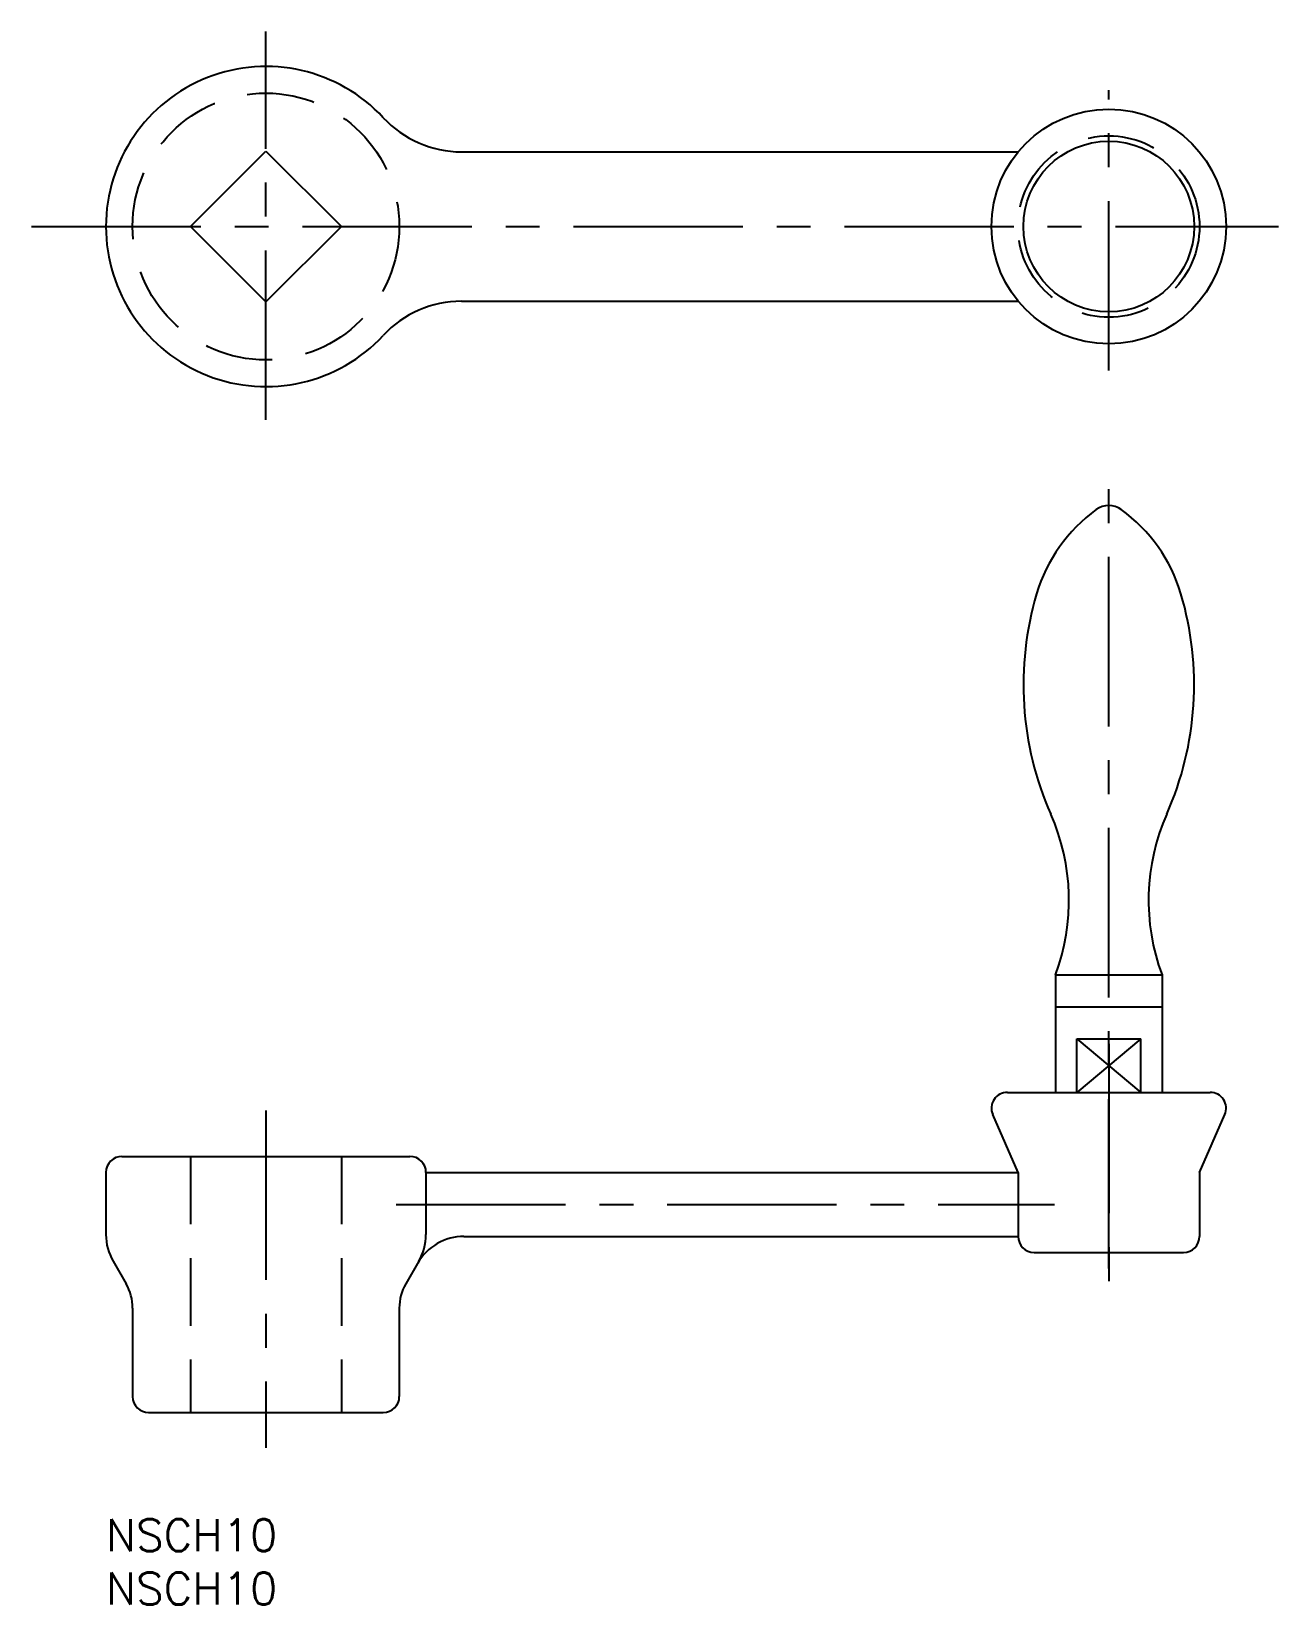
# Model space of a CAD drawing. Extents: x -7 to 110, y -8 to 139.
import ezdxf

# ---------------------------------------------------------------- set-up
doc = ezdxf.new("R2010")
doc.units = 0
doc.header["$LTSCALE"] = 0.5
doc.linetypes.add('CENTER', pattern=[50.8, 31.75, -6.35, 6.35, -6.35])
doc.linetypes.add('DASHED', pattern=[19.05, 12.7, -6.35])
for name, color, linetype in [('MSM_CENTER', 1, 'CENTER'), ('MSM_CONTINUOUS', 7, 'CONTINUOUS'), ('MSM_DASHED', 4, 'DASHED'), ('MSM_NARROW', 5, 'CONTINUOUS'), ('MSM_PART_NUMBER', 7, 'CONTINUOUS')]:
    doc.layers.add(name, color=color, linetype=linetype)
doc.styles.get("Standard").update_dxf_attribs({"font": 'txt.shx', "height": 3, "bigfont": 'bigfont.shx'})

# ---------------------------------------------------------------- blocks, each defined once
blk = doc.blocks.new('*U8')
at = {"layer": 'MSM_PART_NUMBER'}
blk.add_text('NSCH10', height=3, dxfattribs=at).set_placement((0, -3))
blk = doc.blocks.new('*U9')
at = {"layer": 'MSM_PART_NUMBER'}
blk.add_text('NSCH10', height=3, dxfattribs=at).set_placement((0, -8))

msp = doc.modelspace()

# ---------------------------------------------------------------- linework, layer by layer
at = {"layer": 'MSM_CENTER'}
for p, q in [((15, 103.03), (15, 139.42)), ((94, 107.65), (94, 133.91)), ((-6.98, 121.14), (109.91, 121.14)), ((94, 23.5), (94, 97.97)), ((94, 44.54), (94, 21.76)), ((15, 38.29), (15, 6.67)), ((27.21, 29.5), (88.92, 29.5))]:
    msp.add_line(p, q, dxfattribs=at)
at = {"layer": 'MSM_CONTINUOUS'}
for p, q in [((7.93, 121.14), (15, 128.21)), ((15, 128.21), (22.07, 121.14)), ((33.33, 128.14), (85.52, 128.14)), ((15, 114.07), (7.93, 121.14)), ((22.07, 121.14), (15, 114.07)), ((33.33, 114.14), (85.52, 114.14)), ((89, 51), (89, 40)), ((89, 51), (99, 51)), ((99, 51), (99, 40)), ((89, 48), (99, 48)), ((91, 40), (91, 45)), ((91, 45), (97, 45)), ((97, 40), (97, 45)), ((84.5, 40), (103.5, 40)), ((85.5, 32.5), (83.12, 37.91)), ((102.5, 32.5), (104.88, 37.91)), ((1.5, 34), (28.5, 34)), ((0, 32.5), (0, 26.67)), ((30, 32.5), (30, 26.67)), ((30, 32.5), (85.5, 32.5)), ((85.5, 32.5), (85.5, 26.5)), ((102.5, 32.5), (102.5, 26.5)), ((33.56, 26.5), (85.5, 26.5)), ((0.67, 24.17), (1.9, 22.04)), ((29.33, 24.17), (28.1, 22.04)), ((87, 25), (101, 25)), ((2.5, 19.79), (2.5, 11.5)), ((27.5, 19.79), (27.5, 11.5)), ((4, 10), (26, 10))]:
    msp.add_line(p, q, dxfattribs=at)
for radius in [11, 8]:
    msp.add_circle((94, 121.14), radius, dxfattribs=at)
for centre, radius, start, end in [((15, 121.14), 15, 42.8436, 317.1564), ((33.33, 138.14), 10, 222.8436, 270), ((33.33, 104.14), 10, 90, 137.1564), ((101.62, 82.46), 15, 125.8696, 163.5061), ((94, 93), 2, 54.1304, 125.8696), ((86.38, 82.46), 15, 16.4939, 54.1304), ((116, 78.2), 30, 163.5061, 203.8369), ((72, 78.2), 30, 336.1631, 16.4939), ((70.27, 58), 20, 339.5127, 23.8369), ((117.73, 58), 20, 156.1631, 200.4873), ((84.5, 38.5), 1.5, 90, 202.9216), ((103.5, 38.5), 1.5, 337.0784, 90), ((1.5, 32.5), 1.5, 90, 180), ((28.5, 32.5), 1.5, 0, 90), ((5, 26.67), 5, 180, 210), ((25, 26.67), 5, 330, 360), ((33.56, 21.5), 5, 90, 150), ((87, 26.5), 1.5, 180, 270), ((101, 26.5), 1.5, 270, 0), ((-2, 19.79), 4.5, 0, 30), ((32, 19.79), 4.5, 150, 180), ((4, 11.5), 1.5, 180, 270), ((26, 11.5), 1.5, 270, 0)]:
    msp.add_arc(centre, radius, start, end, dxfattribs=at)
at = {"layer": 'MSM_DASHED'}
for p, q in [((7.93, 34), (7.93, 10)), ((22.07, 34), (22.07, 10))]:
    msp.add_line(p, q, dxfattribs=at)
for centre, radius in [((15, 121.14), 12.5), ((94, 121.14), 8.5)]:
    msp.add_circle(centre, radius, dxfattribs=at)
at = {"layer": 'MSM_NARROW'}
for p, q in [((97, 45), (91, 40)), ((91, 45), (97, 40))]:
    msp.add_line(p, q, dxfattribs=at)

# ---------------------------------------------------------------- block references
at = {"layer": 'MSM_CONTINUOUS'}
for name in ['*U8', '*U9']:
    msp.add_blockref(name, (0, 0), dxfattribs=at)

doc.saveas('drawing.dxf')
